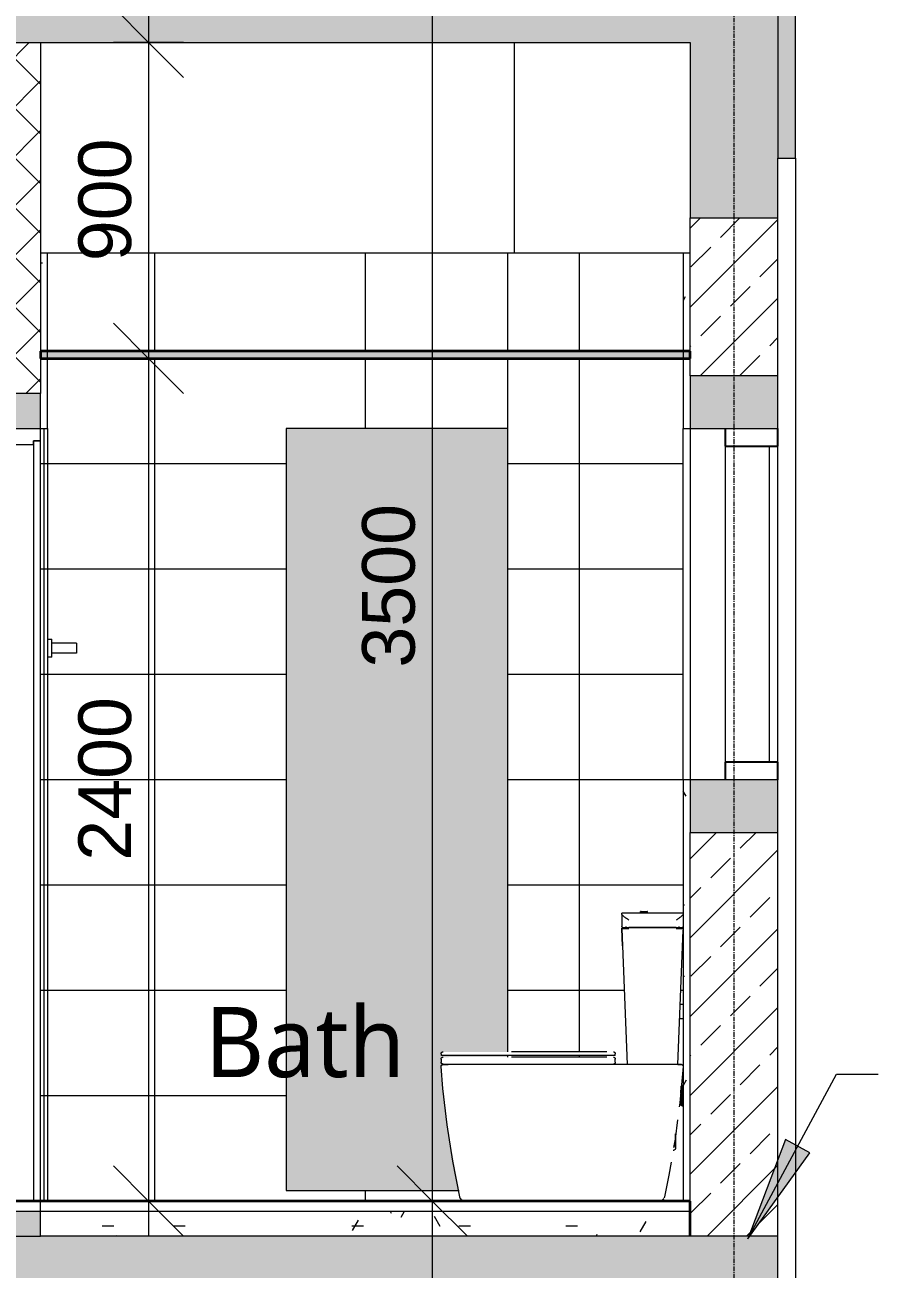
# Model space of a CAD drawing. Header units: millimetres. Extents: x -25665 to 60211, y -6376 to 13478.
# Drawn here: x 36336 to 38765, y 3856 to 7400 of the extents above; entities that cross this region are included whole.
import ezdxf

# ---------------------------------------------------------------- set-up
doc = ezdxf.new("R2010")
doc.units = ezdxf.units.MM
doc.linetypes.add('Grid Line', pattern=[22.225, 12.7, -3.175, 3.175, -3.175])
for name, color, linetype, lineweight in [('A-ANNO-DIMS', 211, 'Continuous', 9), ('A-ANNO-DIMS-100', 211, 'Continuous', 9), ('A-AREA-IDEN', 2, 'Continuous', 9), ('A-CLNG', 13, 'Continuous', 9), ('A-CLNG-PATT', 13, 'Continuous', 35), ('A-DETL-GENF', 92, 'Continuous', 9), ('A-DETL-THIN', 151, 'Continuous', 9), ('A-DOOR', 31, 'Continuous', 9), ('A-FLOR', 192, 'Continuous', 9), ('A-FLOR-MCUT', 51, 'Continuous', 9), ('A-FLOR-PATT', 8, 'Continuous', 35), ('A-GENM', 13, 'Continuous', 9), ('A-GLAZ-CURT', 52, 'Continuous', 9), ('A-GLAZ-CWMG', 51, 'Continuous', 9), ('A-WALL', 113, 'Continuous', 9), ('A-WALL-PATT', 111, 'Continuous', 18), ('G-ANNO-TEXT', 231, 'Continuous', 9), ('P-SANR-FIXT', 6, 'Continuous', 9), ('Q-SPCQ', 91, 'Continuous', 9), ('S-GRID', 1, 'Continuous', 9)]:
    doc.layers.add(name, color=color, linetype=linetype, lineweight=lineweight)
doc.styles.add('Arial_4', font='arial.ttf', dxfattribs={"height": 150})
doc.styles.add('Lucida Sans Unicode', font='l_10646.ttf', dxfattribs={"height": 200})
doc.dimstyles.new('100', dxfattribs={"dimscale": 304.8, "dimtxt": 153.03891, "dimasz": 0.656168, "dimexe": 0.328084, "dimexo": 0.0625, "dimgap": 0.016404, "dimtad": 1, "dimdec": 0, "dimzin": 0, "dimdsep": 46, "dimtxsty": 'Arial_4', "dimblk1": 'OBLIQUE', "dimblk2": 'OBLIQUE', "dimsah": 1, "dimcen": 0.09, "dimdle": 0.328084, "dimazin": 0, "dimtfac": 1, "dimtdec": 4, "dimtix": 1, "dimtmove": 0, "dimatfit": 3, "dimfxl": 0.328084, "dimfxlon": 1, "dimtvp": 1, "dimtolj": 1, "dimtzin": 0, "dimarcsym": 2})
pattern_1 = [(0, (33405.6, 4690), (406.4, 101.6), [33.528, -271.272, 33.528, -271.272, -1625.6]), (0, (33405.6, 4690), (406.4, 101.6), [-609.6, 33.528, -576.072, 33.528, -271.272, -711.2]), (0, (33405.6, 4690), (406.4, 101.6), [-1524, 33.528, -169.672, 33.528, -474.472]), (120, (33558, 4740.8), (-291.1882, 301.1527), [33.528, -271.272, 33.528, -271.272, -1625.6]), (120, (33558, 4740.8), (-291.1882, 301.1527), [-609.6, 33.528, -576.072, 33.528, -271.272, -711.2]), (120, (33558, 4740.8), (-291.1882, 301.1527), [-1524, 33.528, -169.672, 33.528, -474.472]), (240, (33608.8, 4944), (-115.2118, -402.7527), [33.528, -271.272, 33.528, -271.272, -1625.6]), (240, (33608.8, 4944), (-115.2118, -402.7527), [-609.6, 33.528, -576.072, 33.528, -271.272, -711.2]), (240, (33608.8, 4944), (-115.2118, -402.7527), [-1524, 33.528, -169.672, 33.528, -474.472])]

# ---------------------------------------------------------------- blocks, each defined once
blk = doc.blocks.new('Single_Flush_Door_-_Modern_12229 - TD4-882574-Section - B')
at = {"layer": 'A-DOOR', "lineweight": 18}
for p, q in [((1536.1, 6250), (1536.1, 6205)), ((1636.1, 6215), (1636.1, 6250)), ((1536.1, 6205), (1616.1, 6205)), ((1616.1, 6205), (1616.1, 6215)), ((1616.1, 6215), (1636.1, 6215)), ((1636.1, 6215), (1616.1, 6215)), ((1616.1, 6215), (1616.1, 4050)), ((1636.1, 4050), (1636.1, 6215)), ((1616.1, 4050), (1636.1, 4050))]:
    blk.add_line(p, q, dxfattribs=at)
at = {"layer": 'A-DOOR'}
blk.add_line((1536.1, 6205), (1536.1, 4050), dxfattribs=at)
blk = doc.blocks.new('side-projection - side-projection-701340-Section - B')
at = {"layer": 'A-GENM'}
blk.add_line((3786.1, 7020), (3786.1, 450), dxfattribs=at)
blk = doc.blocks.new('HANDSPRAY SHATTAF - Shattaf-831107-Section - B')
at = {"layer": 'P-SANR-FIXT'}
for p, q in [((3466.1, 4610), (3457.9, 4610)), ((3456.4, 4570), (3466.1, 4570)), ((3459.8, 4361), (3459.8, 4339)), ((3466.1, 4379.7), (3462.9, 4378.9)), ((3462.9, 4321.1), (3462.9, 4378.9)), ((3457.1, 4339), (3459.8, 4339)), ((3462.9, 4321.1), (3466.1, 4320.3))]:
    blk.add_line(p, q, dxfattribs=at)
at = {"layer": 'P-SANR-FIXT', "flags": 128}
for points in [[(3459.8, 4357), (3460.7, 4375), (3460.9, 4377.1)], [(3460.9, 4377.1), (3460.9, 4377.1), (3460.9, 4377.2), (3460.9, 4377.3), (3460.9, 4377.4), (3460.9, 4377.5), (3461, 4377.5), (3461, 4377.6), (3461, 4377.7), (3461, 4377.8), (3461.1, 4377.8), (3461.1, 4377.9), (3461.2, 4378), (3461.2, 4378), (3461.3, 4378.1), (3461.3, 4378.2), (3461.4, 4378.2), (3461.4, 4378.3), (3461.5, 4378.3), (3461.5, 4378.4), (3461.6, 4378.5), (3461.6, 4378.5), (3461.7, 4378.6), (3461.8, 4378.6), (3461.8, 4378.6), (3461.9, 4378.7), (3462, 4378.7), (3462.1, 4378.7), (3462.1, 4378.8), (3462.2, 4378.8), (3462.3, 4378.8), (3462.4, 4378.9), (3462.4, 4378.9), (3462.5, 4378.9), (3462.6, 4378.9), (3462.7, 4378.9), (3462.8, 4378.9), (3462.8, 4378.9), (3462.9, 4378.9)], [(3460.9, 4322.9), (3459.9, 4340.9), (3459.8, 4343)], [(3462.9, 4321.1), (3462.8, 4321.1), (3462.7, 4321.1), (3462.6, 4321.1), (3462.5, 4321.1), (3462.5, 4321.1), (3462.4, 4321.1), (3462.3, 4321.2), (3462.2, 4321.2), (3462.2, 4321.2), (3462.1, 4321.2), (3462, 4321.3), (3461.9, 4321.3), (3461.9, 4321.3), (3461.8, 4321.4), (3461.7, 4321.4), (3461.7, 4321.5), (3461.6, 4321.5), (3461.5, 4321.6), (3461.5, 4321.6), (3461.4, 4321.7), (3461.4, 4321.7), (3461.3, 4321.8), (3461.3, 4321.9), (3461.2, 4321.9), (3461.2, 4322), (3461.1, 4322.1), (3461.1, 4322.1), (3461.1, 4322.2), (3461, 4322.3), (3461, 4322.4), (3461, 4322.4), (3460.9, 4322.5), (3460.9, 4322.6), (3460.9, 4322.7), (3460.9, 4322.7), (3460.9, 4322.8), (3460.9, 4322.9), (3460.9, 4322.9)], [(3444.6, 4241.9), (3444.6, 4240.3), (3444.6, 4238.3), (3444.6, 4236.3), (3444.6, 4234.4), (3444.6, 4232.4), (3444.6, 4230.5), (3444.6, 4228.7), (3444.6, 4226.9), (3444.6, 4225.1), (3444.6, 4223.4), (3444.6, 4221.7), (3444.6, 4220.1), (3444.6, 4218.5), (3444.6, 4217), (3444.6, 4215.6), (3444.6, 4214.2), (3444.6, 4212.9), (3444.6, 4211.6), (3444.6, 4210.5), (3444.6, 4209.3), (3444.6, 4208.3), (3444.6, 4207.4), (3444.6, 4206.5), (3444.6, 4205.7), (3444.6, 4204.9), (3444.6, 4204.3), (3444.6, 4203.7), (3444.6, 4203.2), (3444.6, 4202.8), (3444.6, 4202.5), (3444.6, 4202.3), (3444.6, 4202.1), (3444.6, 4202.1), (3444.6, 4202.1)], [(3444.6, 4202.1), (3444.6, 4202.1), (3444.6, 4202.2), (3444.6, 4202.5), (3444.6, 4202.7), (3444.6, 4203.1), (3444.6, 4203.6), (3444.6, 4204.1), (3444.6, 4204.8), (3444.6, 4205.5), (3444.6, 4206.2), (3444.6, 4207.1), (3444.6, 4208), (3444.6, 4209.1), (3444.6, 4210.1), (3444.6, 4211.3), (3444.6, 4212.5), (3444.6, 4213.8), (3444.6, 4215.2), (3444.6, 4216.6), (3444.6, 4218.1), (3444.6, 4219.7), (3444.6, 4221.3), (3444.6, 4222.9), (3444.6, 4224.6), (3444.6, 4226.4), (3444.6, 4228.2), (3444.6, 4230), (3444.6, 4231.9), (3444.6, 4233.8), (3444.6, 4235.8), (3444.6, 4237.8), (3444.6, 4239.8), (3444.6, 4241.8)], [(3444.6, 4202.1), (3444.6, 4201.8), (3444.6, 4201.4), (3444.6, 4201.1), (3444.5, 4200.8), (3444.5, 4200.5), (3444.4, 4200.2), (3444.3, 4199.9), (3444.2, 4199.6), (3444.1, 4199.3), (3444, 4199), (3443.9, 4198.7), (3443.7, 4198.4), (3443.6, 4198.1), (3443.4, 4197.8), (3443.2, 4197.6), (3443.1, 4197.3), (3442.9, 4197), (3442.7, 4196.8), (3442.4, 4196.6), (3442.2, 4196.3), (3442, 4196.1), (3441.7, 4195.9), (3441.5, 4195.7), (3441.2, 4195.5), (3441, 4195.3), (3440.7, 4195.2), (3440.4, 4195), (3440.1, 4194.9), (3439.8, 4194.7), (3439.5, 4194.6), (3439.2, 4194.5), (3438.9, 4194.4), (3438.6, 4194.3), (3438.3, 4194.2), (3438, 4194.2), (3437.7, 4194.1)]]:
    blk.add_lwpolyline(points, dxfattribs=at)
blk = doc.blocks.new('Towel_Bar_5288 - Towel bar-1180236-Section - B')
at = {"layer": 'Q-SPCQ'}
for p, q in [((1656.1, 5650), (1668.8, 5650)), ((1668.8, 5599.2), (1668.8, 5650)), ((1738.7, 5638.9), (1668.8, 5638.9)), ((1738.7, 5638.9), (1738.7, 5610.3)), ((1738.7, 5610.3), (1668.8, 5610.3)), ((1668.8, 5599.2), (1656.1, 5599.2))]:
    blk.add_line(p, q, dxfattribs=at)
blk = doc.blocks.new('System Panel - Glazed-1561415-Section - B')
at = {"layer": 'A-GLAZ-CURT'}
h = blk.add_hatch(color=10, dxfattribs=at)
h.paths.add_polyline_path([(2782.9, 4459), (2783.8, 4460), (2784, 4459.2)])
h.paths.add_polyline_path([(2782.9, 4474), (2783.8, 4475), (2785.4, 4474.4)])
h.paths.add_polyline_path([(2336.1, 4080), (2828.2, 4080), (2796.3, 4251.4), (2782.8, 4370.5), (2778.5, 4433.4), (2783.3, 4436.9), (2787.4, 4437), (2787.6, 4438.2), (2885.2, 4438.8), (2966.1, 4439.1), (2966.1, 4440), (2780.1, 4441), (2778.5, 4444), (2778.2, 4445.7), (2778.7, 4457.4), (2780.5, 4459.4), (2786.5, 4459.4), (2802.9, 4460), (2966.1, 4460), (2966.1, 4464.3), (2778.2, 4464.3), (2778.7, 4472.4), (2780.5, 4474.4), (2786.5, 4474.4), (2801.2, 4475), (2966.1, 4475), (2966.1, 6250), (2336.1, 6250), (2336.1, 4463)])
for p, q in [((2966.1, 6250), (2336.1, 6250)), ((2336.1, 6250), (2336.1, 4080)), ((2336.1, 4080), (2828.2, 4080))]:
    blk.add_line(p, q, dxfattribs=at)
blk = doc.blocks.new('Top-hung - Glazed Panel-739642-Section - B')
at = {"layer": 'A-GLAZ-CURT', "lineweight": 18}
for p, q in [((3736.1, 6200), (3711.1, 6200)), ((3711.1, 6200), (3711.1, 5300)), ((3736.1, 5300), (3736.1, 6200)), ((3711.1, 5300), (3736.1, 5300))]:
    blk.add_line(p, q, dxfattribs=at)
blk = doc.blocks.new('Rectangular Mullion - 50 x 150mm-736499-Section - B')
at = {"layer": 'A-GLAZ-CWMG'}
blk.add_line((3586.1, 6200), (3586.1, 5300), dxfattribs=at)
blk = doc.blocks.new('Rectangular Mullion - 50 x 150mm-736534-Section - B')
at = {"layer": 'A-GLAZ-CWMG', "lineweight": 25}
for p, q in [((3586.1, 6250), (3586.1, 6200)), ((3736.1, 6200), (3736.1, 6250)), ((3586.1, 6200), (3736.1, 6200))]:
    blk.add_line(p, q, dxfattribs=at)
blk = doc.blocks.new('Rectangular Mullion - 50 x 150mm-736535-Section - B')
at = {"layer": 'A-GLAZ-CWMG', "lineweight": 25}
for p, q in [((3736.1, 5300), (3586.1, 5300)), ((3586.1, 5300), (3586.1, 5250)), ((3736.1, 5250), (3736.1, 5300))]:
    blk.add_line(p, q, dxfattribs=at)
blk = doc.blocks.new('Water_Closet_Toilet_19179 - 540 x 360mm-602186-Section - B')
at = {"layer": 'P-SANR-FIXT'}
for p, q in [((3466.1, 4870), (3291.5, 4870)), ((3291.5, 4867.3), (3291.5, 4832.2)), ((3345, 4875), (3365, 4875)), ((3346.4, 4875), (3345, 4875)), ((3345, 4875), (3345, 4870)), ((3345, 4870), (3345, 4875)), ((3345, 4875), (3346.4, 4875)), ((3345, 4870), (3345, 4875)), ((3365, 4875), (3363.5, 4875)), ((3363.5, 4875), (3365, 4875)), ((3365, 4870), (3365, 4875)), ((3365, 4870), (3365, 4875)), ((3365, 4870), (3365, 4875)), ((3291.4, 4825.7), (3291.5, 4824.9)), ((3293.3, 4776.9), (3291.5, 4824.9)), ((3291.5, 4824.9), (3306.5, 4438.8)), ((3291.5, 4824.9), (3291.6, 4824.9)), ((3297.3, 4824.9), (3291.5, 4824.9)), ((3311.5, 4824.9), (3297.3, 4824.9)), ((3302.6, 4832.2), (3302.6, 4828.1)), ((3311.5, 4828.1), (3302.6, 4828.1)), ((3311.5, 4830), (3446.3, 4830)), ((3446.3, 4828.1), (3311.5, 4828.1)), ((3455.1, 4828.1), (3446.3, 4828.1)), ((3460.4, 4824.9), (3446.3, 4824.9)), ((3451.3, 4438.8), (3466.1, 4821.9)), ((3455.1, 4828.1), (3455.1, 4832.2)), ((3466.2, 4824.9), (3460.4, 4824.9)), ((3466.1, 4821.9), (3464.4, 4776.9)), ((2776.7, 4469.3), (2776.7, 4464.3)), ((3249, 4475), (2977.1, 4475)), ((3272.9, 4464.3), (3272.9, 4469.3)), ((2776.7, 4454.3), (2776.7, 4445.7)), ((2977.5, 4464.3), (2778.2, 4464.3)), ((2805.1, 4438.8), (2805.1, 4438.8)), ((3249, 4460), (2977.1, 4460)), ((2977.1, 4440), (3249, 4440)), ((3390.5, 4438.8), (2977.2, 4438.8)), ((3249.4, 4464.3), (2977.5, 4464.3)), ((3272.9, 4464.3), (3249.4, 4464.3)), ((3272.1, 4464.3), (3272.9, 4464.3)), ((3272.9, 4445.7), (3272.9, 4454.3)), ((3321.5, 4438.8), (3310.9, 4438.8)), ((3436.3, 4438.8), (3321.5, 4438.8)), ((3451.3, 4438.8), (3436.3, 4438.8)), ((2845.1, 4050), (2844.8, 4050)), ((2844.9, 4050), (2845.2, 4050))]:
    blk.add_line(p, q, dxfattribs=at)
at = {"layer": 'P-SANR-FIXT', "flags": 128}
for points in [[(3291.5, 4867.3), (3291.5, 4868.8), (3291.5, 4869.7), (3291.5, 4870)], [(3291.4, 4825.7), (3291.4, 4825.8), (3291.4, 4825.9), (3291.5, 4826), (3291.5, 4826.1), (3291.5, 4826.2), (3291.5, 4826.3), (3291.5, 4826.4), (3291.5, 4826.5), (3291.6, 4826.6), (3291.6, 4826.6), (3291.6, 4826.7), (3291.7, 4826.8), (3291.7, 4826.9), (3291.7, 4827), (3291.8, 4827), (3291.8, 4827.1), (3291.9, 4827.2), (3291.9, 4827.3), (3292, 4827.3), (3292.1, 4827.4), (3292.1, 4827.5), (3292.2, 4827.5), (3292.3, 4827.6), (3292.3, 4827.6), (3292.4, 4827.7), (3292.5, 4827.7), (3292.6, 4827.8), (3292.6, 4827.8), (3292.7, 4827.9), (3292.8, 4827.9), (3292.9, 4827.9), (3293, 4828), (3293.1, 4828), (3293.1, 4828), (3293.2, 4828.1), (3293.3, 4828.1), (3293.4, 4828.1), (3293.5, 4828.1), (3293.6, 4828.1), (3293.7, 4828.1), (3293.7, 4828.1)], [(3293.7, 4830), (3293.6, 4830), (3293.5, 4830), (3293.4, 4830), (3293.3, 4830), (3293.2, 4830), (3293.1, 4830.1), (3293.1, 4830.1), (3293, 4830.1), (3292.9, 4830.1), (3292.8, 4830.2), (3292.7, 4830.2), (3292.6, 4830.2), (3292.6, 4830.3), (3292.5, 4830.3), (3292.4, 4830.4), (3292.4, 4830.4), (3292.3, 4830.5), (3292.2, 4830.5), (3292.2, 4830.6), (3292.1, 4830.7), (3292, 4830.7), (3292, 4830.8), (3291.9, 4830.9), (3291.9, 4830.9), (3291.8, 4831), (3291.8, 4831.1), (3291.7, 4831.1), (3291.7, 4831.2), (3291.7, 4831.3), (3291.6, 4831.4), (3291.6, 4831.5), (3291.6, 4831.6), (3291.5, 4831.6), (3291.5, 4831.7), (3291.5, 4831.8), (3291.5, 4831.9), (3291.5, 4832), (3291.5, 4832.1), (3291.5, 4832.1)], [(3293.7, 4828.1), (3293.7, 4828.1), (3293.8, 4828.1), (3293.8, 4828.1), (3293.9, 4828.1), (3294.1, 4828.1), (3294.2, 4828.1), (3294.4, 4828.1), (3294.6, 4828.1), (3294.8, 4828.1), (3295.1, 4828.1), (3295.4, 4828.1), (3295.7, 4828.1), (3296.1, 4828.1), (3296.4, 4828.1), (3296.8, 4828.1), (3297.2, 4828.1), (3297.7, 4828.1), (3298.1, 4828.1), (3298.6, 4828.1), (3299.1, 4828.1), (3299.6, 4828.1), (3300.2, 4828.1), (3300.7, 4828.1), (3301.3, 4828.1), (3301.9, 4828.1), (3302.5, 4828.1)], [(3311.5, 4828.1), (3310.8, 4828.1), (3310.1, 4828.1), (3309.4, 4828.1), (3308.6, 4828.1), (3307.9, 4828.1), (3307.3, 4828.1), (3306.6, 4828.1), (3305.9, 4828.1), (3305.2, 4828.1), (3304.6, 4828.1), (3303.9, 4828.1), (3303.3, 4828.1), (3302.6, 4828.1), (3302, 4828.1), (3301.4, 4828.1), (3300.9, 4828.1), (3300.3, 4828.1), (3299.8, 4828.1), (3299.2, 4828.1), (3298.7, 4828.1), (3298.2, 4828.1), (3297.8, 4828.1), (3297.3, 4828.1), (3296.9, 4828.1), (3296.5, 4828.1), (3296.2, 4828.1), (3295.8, 4828.1), (3295.5, 4828.1), (3295.2, 4828.1), (3294.9, 4828.1), (3294.7, 4828.1), (3294.5, 4828.1), (3294.3, 4828.1), (3294.1, 4828.1), (3294, 4828.1), (3293.9, 4828.1), (3293.8, 4828.1), (3293.7, 4828.1), (3293.7, 4828.1)], [(3464, 4828.1), (3464, 4828.1), (3464, 4828.1), (3463.9, 4828.1), (3463.8, 4828.1), (3463.7, 4828.1), (3463.5, 4828.1), (3463.3, 4828.1), (3463.1, 4828.1), (3462.9, 4828.1), (3462.6, 4828.1), (3462.3, 4828.1), (3462, 4828.1), (3461.7, 4828.1), (3461.3, 4828.1), (3460.9, 4828.1), (3460.5, 4828.1), (3460.1, 4828.1), (3459.6, 4828.1), (3459.1, 4828.1), (3458.6, 4828.1), (3458.1, 4828.1), (3457.6, 4828.1), (3457, 4828.1), (3456.5, 4828.1), (3455.9, 4828.1), (3455.3, 4828.1), (3454.6, 4828.1), (3454, 4828.1), (3453.4, 4828.1), (3452.7, 4828.1), (3452, 4828.1), (3451.4, 4828.1), (3450.7, 4828.1), (3450, 4828.1), (3449.3, 4828.1), (3448.6, 4828.1), (3447.9, 4828.1), (3447.2, 4828.1), (3446.5, 4828.1), (3446.3, 4828.1)], [(3455.1, 4828.1), (3455.7, 4828.1), (3456.3, 4828.1), (3456.9, 4828.1), (3457.4, 4828.1), (3458, 4828.1), (3458.5, 4828.1), (3459, 4828.1), (3459.5, 4828.1), (3460, 4828.1), (3460.4, 4828.1), (3460.8, 4828.1), (3461.2, 4828.1), (3461.6, 4828.1), (3461.9, 4828.1), (3462.3, 4828.1), (3462.6, 4828.1), (3462.8, 4828.1), (3463.1, 4828.1), (3463.3, 4828.1), (3463.5, 4828.1), (3463.6, 4828.1), (3463.8, 4828.1), (3463.9, 4828.1), (3464, 4828.1), (3464, 4828.1), (3464, 4828.1)], [(3464, 4828.1), (3464.1, 4828.1), (3464.2, 4828.1), (3464.3, 4828.1), (3464.4, 4828.1), (3464.5, 4828.1), (3464.6, 4828), (3464.7, 4828), (3464.7, 4828), (3464.8, 4828), (3464.9, 4827.9), (3465, 4827.9), (3465.1, 4827.8), (3465.2, 4827.8), (3465.2, 4827.8), (3465.3, 4827.7), (3465.4, 4827.7), (3465.5, 4827.6), (3465.5, 4827.5), (3465.6, 4827.5), (3465.7, 4827.4), (3465.7, 4827.3), (3465.8, 4827.3), (3465.8, 4827.2), (3465.9, 4827.1), (3465.9, 4827.1), (3466, 4827), (3466, 4826.9), (3466.1, 4826.8), (3466.1, 4826.7), (3466.1, 4826.7)], [(3466.2, 4831.5), (3466.1, 4831.4), (3466.1, 4831.3), (3466.1, 4831.2), (3466, 4831.2), (3466, 4831.1), (3465.9, 4831), (3465.9, 4830.9), (3465.8, 4830.9), (3465.8, 4830.8), (3465.7, 4830.7), (3465.7, 4830.7), (3465.6, 4830.6), (3465.5, 4830.6), (3465.5, 4830.5), (3465.4, 4830.4), (3465.3, 4830.4), (3465.3, 4830.3), (3465.2, 4830.3), (3465.1, 4830.3), (3465, 4830.2), (3465, 4830.2), (3464.9, 4830.1), (3464.8, 4830.1), (3464.7, 4830.1), (3464.6, 4830.1), (3464.5, 4830), (3464.5, 4830), (3464.4, 4830), (3464.3, 4830), (3464.2, 4830), (3464.1, 4830), (3464.1, 4830)], [(2776.7, 4469.3), (2776.7, 4469.6), (2776.7, 4469.8), (2776.7, 4470), (2776.8, 4470.2), (2776.8, 4470.5), (2776.9, 4470.7), (2776.9, 4470.9), (2777, 4471.1), (2777.1, 4471.3), (2777.1, 4471.5), (2777.2, 4471.7), (2777.3, 4471.9), (2777.4, 4472.1), (2777.6, 4472.3), (2777.7, 4472.5), (2777.8, 4472.7), (2778, 4472.9), (2778.1, 4473.1), (2778.3, 4473.2), (2778.4, 4473.4), (2778.6, 4473.6), (2778.8, 4473.7), (2778.9, 4473.8), (2779.1, 4474), (2779.3, 4474.1), (2779.5, 4474.2), (2779.7, 4474.3), (2779.9, 4474.4), (2780.1, 4474.5), (2780.3, 4474.6), (2780.5, 4474.7), (2780.7, 4474.8), (2781, 4474.8), (2781.2, 4474.9), (2781.4, 4474.9), (2781.6, 4475), (2781.8, 4475), (2782.1, 4475), (2782.3, 4475), (2782.4, 4475)], [(3267.3, 4475), (3267.5, 4475), (3267.7, 4475), (3267.9, 4475), (3268.2, 4474.9), (3268.4, 4474.9), (3268.6, 4474.8), (3268.8, 4474.8), (3269.1, 4474.7), (3269.3, 4474.6), (3269.5, 4474.6), (3269.7, 4474.5), (3269.9, 4474.4), (3270.1, 4474.3), (3270.3, 4474.1), (3270.5, 4474), (3270.7, 4473.9), (3270.8, 4473.7), (3271, 4473.6), (3271.2, 4473.4), (3271.3, 4473.3), (3271.5, 4473.1), (3271.6, 4472.9), (3271.8, 4472.8), (3271.9, 4472.6), (3272, 4472.4), (3272.2, 4472.2), (3272.3, 4472), (3272.4, 4471.8), (3272.5, 4471.6), (3272.6, 4471.4), (3272.6, 4471.2), (3272.7, 4471), (3272.8, 4470.7), (3272.8, 4470.5), (3272.9, 4470.3), (3272.9, 4470.1), (3272.9, 4469.8), (3272.9, 4469.6), (3272.9, 4469.4), (3272.9, 4469.3)], [(2776.7, 4454.3), (2776.7, 4454.6), (2776.7, 4454.8), (2776.7, 4455), (2776.8, 4455.2), (2776.8, 4455.5), (2776.9, 4455.7), (2776.9, 4455.9), (2777, 4456.1), (2777.1, 4456.3), (2777.1, 4456.5), (2777.2, 4456.7), (2777.3, 4456.9), (2777.4, 4457.1), (2777.6, 4457.3), (2777.7, 4457.5), (2777.8, 4457.7), (2778, 4457.9), (2778.1, 4458.1), (2778.3, 4458.2), (2778.4, 4458.4), (2778.6, 4458.6), (2778.8, 4458.7), (2778.9, 4458.8), (2779.1, 4459), (2779.3, 4459.1), (2779.5, 4459.2), (2779.7, 4459.3), (2779.9, 4459.4), (2780.1, 4459.5), (2780.3, 4459.6), (2780.5, 4459.7), (2780.7, 4459.8), (2781, 4459.8), (2781.2, 4459.9), (2781.4, 4459.9), (2781.6, 4460), (2781.8, 4460), (2782.1, 4460), (2782.3, 4460), (2782.4, 4460)], [(2782.4, 4440), (2782.1, 4440), (2781.9, 4440), (2781.7, 4440), (2781.5, 4440.1), (2781.2, 4440.1), (2781, 4440.2), (2780.8, 4440.2), (2780.6, 4440.3), (2780.4, 4440.4), (2780.2, 4440.4), (2779.9, 4440.5), (2779.7, 4440.6), (2779.5, 4440.7), (2779.4, 4440.9), (2779.2, 4441), (2779, 4441.1), (2778.8, 4441.3), (2778.6, 4441.4), (2778.5, 4441.6), (2778.3, 4441.7), (2778.1, 4441.9), (2778, 4442.1), (2777.9, 4442.2), (2777.7, 4442.4), (2777.6, 4442.6), (2777.5, 4442.8), (2777.4, 4443), (2777.3, 4443.2), (2777.2, 4443.4), (2777.1, 4443.6), (2777, 4443.8), (2776.9, 4444), (2776.9, 4444.3), (2776.8, 4444.5), (2776.8, 4444.7), (2776.7, 4444.9), (2776.7, 4445.2), (2776.7, 4445.4), (2776.7, 4445.6), (2776.7, 4445.7)], [(2777, 4433.4), (2777, 4433.6), (2777, 4433.8), (2777, 4434), (2777, 4434.2), (2777, 4434.4), (2777.1, 4434.6), (2777.1, 4434.8), (2777.2, 4435), (2777.2, 4435.2), (2777.3, 4435.4), (2777.3, 4435.6), (2777.4, 4435.8), (2777.5, 4436), (2777.6, 4436.1), (2777.7, 4436.3), (2777.8, 4436.5), (2777.9, 4436.7), (2778, 4436.8), (2778.1, 4437), (2778.3, 4437.1), (2778.4, 4437.3), (2778.6, 4437.4), (2778.7, 4437.5), (2778.9, 4437.7), (2779, 4437.8), (2779.2, 4437.9), (2779.3, 4438), (2779.5, 4438.1), (2779.7, 4438.2), (2779.9, 4438.3), (2780, 4438.4), (2780.2, 4438.5), (2780.4, 4438.5), (2780.6, 4438.6), (2780.8, 4438.6), (2781, 4438.7), (2781.2, 4438.7), (2781.4, 4438.8), (2781.6, 4438.8), (2781.8, 4438.8), (2782, 4438.8), (2782, 4438.8)], [(2830.1, 4061.8), (2810.1, 4164), (2794.1, 4266.8), (2782.2, 4370.2), (2777, 4433.4)], [(2977.2, 4438.8), (2969.8, 4438.8), (2962.4, 4438.8), (2955, 4438.8), (2947.7, 4438.8), (2940.3, 4438.8), (2933, 4438.8), (2925.8, 4438.8), (2918.6, 4438.8), (2911.5, 4438.8), (2904.5, 4438.8), (2897.6, 4438.8), (2890.8, 4438.8), (2884.2, 4438.8), (2877.6, 4438.8), (2871.2, 4438.8), (2865, 4438.8), (2858.9, 4438.8), (2853, 4438.8), (2847.2, 4438.8), (2841.7, 4438.8), (2836.4, 4438.8), (2831.2, 4438.8), (2826.3, 4438.8), (2821.6, 4438.8), (2817.2, 4438.8), (2813, 4438.8), (2809, 4438.8), (2805.3, 4438.8), (2801.8, 4438.8), (2798.6, 4438.8), (2795.7, 4438.8), (2793, 4438.8), (2790.7, 4438.8), (2788.6, 4438.8), (2786.8, 4438.8), (2785.2, 4438.8), (2784, 4438.8), (2783.1, 4438.8), (2782.4, 4438.8), (2782.1, 4438.8), (2782, 4438.8)], [(2782, 4438.8), (2782.1, 4438.8), (2782.6, 4438.8), (2783.3, 4438.8), (2784.4, 4438.8), (2785.7, 4438.8), (2787.3, 4438.8), (2789.2, 4438.8), (2791.4, 4438.8), (2793.8, 4438.8), (2796.6, 4438.8)], [(3267.3, 4460), (3267.5, 4460), (3267.7, 4460), (3267.9, 4460), (3268.2, 4459.9), (3268.4, 4459.9), (3268.6, 4459.8), (3268.8, 4459.8), (3269.1, 4459.7), (3269.3, 4459.6), (3269.5, 4459.6), (3269.7, 4459.5), (3269.9, 4459.4), (3270.1, 4459.3), (3270.3, 4459.1), (3270.5, 4459), (3270.7, 4458.9), (3270.8, 4458.7), (3271, 4458.6), (3271.2, 4458.4), (3271.3, 4458.3), (3271.5, 4458.1), (3271.6, 4457.9), (3271.8, 4457.8), (3271.9, 4457.6), (3272, 4457.4), (3272.2, 4457.2), (3272.3, 4457), (3272.4, 4456.8), (3272.5, 4456.6), (3272.6, 4456.4), (3272.6, 4456.2), (3272.7, 4456), (3272.8, 4455.7), (3272.8, 4455.5), (3272.9, 4455.3), (3272.9, 4455.1), (3272.9, 4454.8), (3272.9, 4454.6), (3272.9, 4454.4)], [(3272.9, 4445.7), (3272.9, 4445.4), (3272.9, 4445.2), (3272.9, 4445), (3272.9, 4444.8), (3272.8, 4444.5), (3272.8, 4444.3), (3272.7, 4444.1), (3272.7, 4443.9), (3272.6, 4443.7), (3272.5, 4443.5), (3272.4, 4443.3), (3272.3, 4443.1), (3272.2, 4442.9), (3272.1, 4442.7), (3271.9, 4442.5), (3271.8, 4442.3), (3271.7, 4442.1), (3271.5, 4441.9), (3271.4, 4441.8), (3271.2, 4441.6), (3271.1, 4441.4), (3270.9, 4441.3), (3270.7, 4441.2), (3270.5, 4441), (3270.3, 4440.9), (3270.1, 4440.8), (3269.9, 4440.7), (3269.7, 4440.6), (3269.5, 4440.5), (3269.3, 4440.4), (3269.1, 4440.3), (3268.9, 4440.2), (3268.7, 4440.2), (3268.5, 4440.1), (3268.2, 4440.1), (3268, 4440), (3267.8, 4440), (3267.6, 4440), (3267.3, 4440), (3267.3, 4440)], [(3406.3, 4438.8), (3404.8, 4438.8), (3401.9, 4438.8), (3399, 4438.8), (3396, 4438.8), (3393, 4438.8), (3390.5, 4438.8)], [(3461, 4438.8), (3460.9, 4438.8), (3460.7, 4438.8), (3460.4, 4438.8), (3460, 4438.8), (3459.5, 4438.8), (3458.8, 4438.8), (3458, 4438.8), (3457.2, 4438.8), (3456.2, 4438.8), (3455.1, 4438.8), (3453.8, 4438.8), (3452.5, 4438.8), (3451.3, 4438.8)], [(3451.3, 4438.8), (3452.7, 4438.8), (3454, 4438.8), (3455.2, 4438.8), (3456.3, 4438.8), (3457.3, 4438.8), (3458.2, 4438.8), (3458.9, 4438.8), (3459.6, 4438.8), (3460.1, 4438.8), (3460.5, 4438.8), (3460.8, 4438.8), (3460.9, 4438.8), (3461, 4438.8)], [(3465.9, 4433.4), (3456.6, 4329.8), (3455.1, 4318.1)], [(3461, 4438.8), (3461.2, 4438.8), (3461.4, 4438.8), (3461.6, 4438.8), (3461.8, 4438.7), (3462, 4438.7), (3462.1, 4438.6), (3462.3, 4438.6), (3462.5, 4438.5), (3462.7, 4438.5), (3462.9, 4438.4), (3463.1, 4438.3), (3463.3, 4438.2), (3463.4, 4438.1), (3463.6, 4438), (3463.8, 4437.9), (3463.9, 4437.8), (3464.1, 4437.7), (3464.3, 4437.5), (3464.4, 4437.4), (3464.5, 4437.3), (3464.7, 4437.1), (3464.8, 4437), (3464.9, 4436.8), (3465.1, 4436.7), (3465.2, 4436.5), (3465.3, 4436.3), (3465.4, 4436.1), (3465.5, 4436)], [(3465.6, 4435.6), (3465.7, 4435.4), (3465.7, 4435.2), (3465.8, 4435), (3465.8, 4434.8), (3465.9, 4434.6), (3465.9, 4434.4), (3465.9, 4434.2), (3466, 4434), (3466, 4433.8), (3466, 4433.6), (3465.9, 4433.4)], [(3450.3, 4281.4), (3443.1, 4226.5), (3439, 4202.7)], [(3431.8, 4160.5), (3425.5, 4123.9), (3412.8, 4061.8)], [(2844.8, 4050), (2844.2, 4050), (2843.6, 4050), (2843, 4050.1), (2842.4, 4050.2), (2841.8, 4050.3), (2841.2, 4050.4), (2840.7, 4050.6), (2840.1, 4050.8), (2839.5, 4051), (2839, 4051.2), (2838.4, 4051.4), (2837.9, 4051.7), (2837.3, 4052), (2836.8, 4052.3), (2836.3, 4052.6), (2835.8, 4053), (2835.4, 4053.3), (2834.9, 4053.7), (2834.5, 4054.1), (2834, 4054.5), (2833.6, 4055), (2833.2, 4055.4), (2832.9, 4055.9), (2832.5, 4056.4), (2832.2, 4056.9), (2831.9, 4057.4), (2831.6, 4057.9), (2831.3, 4058.5), (2831, 4059), (2830.8, 4059.6), (2830.6, 4060.1), (2830.4, 4060.7), (2830.3, 4061.3), (2830.1, 4061.8)], [(3411.1, 4057.4), (3410.8, 4056.9), (3410.4, 4056.4), (3410.1, 4055.9), (3409.7, 4055.4), (3409.3, 4055), (3408.9, 4054.5), (3408.5, 4054.1), (3408, 4053.7), (3407.6, 4053.3), (3407.1, 4052.9), (3406.6, 4052.6), (3406.1, 4052.3), (3405.6, 4052), (3405, 4051.7), (3404.5, 4051.4), (3404, 4051.2), (3403.4, 4050.9), (3402.8, 4050.7), (3402.3, 4050.6), (3401.7, 4050.4), (3401.1, 4050.3), (3400.5, 4050.2), (3399.9, 4050.1), (3399.3, 4050), (3398.7, 4050), (3398.2, 4050)], [(3412.8, 4061.8), (3412.7, 4061.2), (3412.5, 4060.7), (3412.3, 4060.1), (3412.1, 4059.5), (3411.9, 4059)]]:
    blk.add_lwpolyline(points, dxfattribs=at)
at = {"layer": 'P-SANR-FIXT'}
blk.add_open_spline([(3311.5, 4850), (3310.1, 4851), (3307.3, 4853), (3303.2, 4855.9), (3299.5, 4858.7), (3296.2, 4861.3), (3293.6, 4863.7), (3291.9, 4865.7), (3291.5, 4866.8), (3291.5, 4867.3)], degree=3, dxfattribs=at)
blk.add_open_spline([(3465.8, 4865.9), (3465.5, 4865.4), (3464.6, 4864.2), (3462.6, 4862.2), (3460, 4860), (3456.9, 4857.6), (3452.4, 4854.3), (3448.7, 4851.7), (3446.3, 4850)], degree=3, knots=[0.125, 0.125, 0.125, 0.125, 0.25, 0.375, 0.5, 0.625, 0.75, 1, 1, 1, 1], dxfattribs=at)
blk = doc.blocks.new('DIMBLOCK52-Section - B')
at = {"layer": 'A-ANNO-DIMS-100', "transparency": 16777216}
for p, q in [((36687.9, 7350), (36587.9, 7450)), ((36687.9, 7450), (36687.9, 6450)), ((36787.9, 7350), (36587.9, 7350)), ((36687.9, 7350), (36787.9, 7250)), ((36687.9, 7350), (36787.9, 7350)), ((36687.9, 6450), (36587.9, 6550)), ((36787.9, 6450), (36587.9, 6450)), ((36687.9, 6450), (36787.9, 6350)), ((36687.9, 6450), (36787.9, 6450))]:
    blk.add_line(p, q, dxfattribs=at)
at = {"layer": 'A-ANNO-DIMS-100', "color": 0, "transparency": 16777216, "insert": (36488.2, 6726.9), "char_height": 150, "width": 415.324, "attachment_point": 1, "rotation": 90, "line_spacing_factor": 0.941778, "style": 'Arial_4'}
blk.add_mtext('900', dxfattribs=at)
blk = doc.blocks.new('_Oblique')
at = {"color": 0, "linetype": 'ByBlock', "lineweight": -2}
blk.add_line((-0.5, -0.5), (0.5, 0.5), dxfattribs=at)
blk = doc.blocks.new('DIMBLOCK53-Section - B')
at = {"layer": 'A-ANNO-DIMS-100', "transparency": 16777216}
for p, q in [((36687.9, 6450), (36587.9, 6550)), ((36787.9, 6450), (36587.9, 6450)), ((36687.9, 6450), (36687.9, 3950)), ((36687.9, 6450), (36787.9, 6350)), ((36687.9, 6450), (36787.9, 6450)), ((36687.9, 4050), (36587.9, 4150)), ((36787.9, 4050), (36587.9, 4050)), ((36687.9, 4050), (36787.9, 3950)), ((36687.9, 4050), (36787.9, 4050))]:
    blk.add_line(p, q, dxfattribs=at)
at = {"layer": 'A-ANNO-DIMS-100', "color": 0, "transparency": 16777216, "insert": (36488.2, 5019.3), "char_height": 150, "width": 553.765, "attachment_point": 1, "rotation": 90, "line_spacing_factor": 0.941778, "style": 'Arial_4'}
blk.add_mtext('2400', dxfattribs=at)
blk = doc.blocks.new('DIMBLOCK60-Section - B')
at = {"layer": 'A-ANNO-DIMS-100', "transparency": 16777216}
for p, q in [((37495.9, 7550), (37395.9, 7650)), ((37395.9, 7550), (37595.9, 7550)), ((37495.9, 7550), (37395.9, 7550)), ((37495.9, 7550), (37495.9, 4050)), ((37495.9, 7550), (37595.9, 7450)), ((37495.9, 4050), (37395.9, 4150)), ((37595.9, 4050), (37395.9, 4050)), ((37495.9, 4050), (37595.9, 3950)), ((37495.9, 4050), (37595.9, 4050))]:
    blk.add_line(p, q, dxfattribs=at)
at = {"layer": 'A-ANNO-DIMS-100', "color": 0, "transparency": 16777216, "insert": (37296.1, 5569.3), "char_height": 150, "width": 553.765, "attachment_point": 1, "rotation": 90, "line_spacing_factor": 0.941778, "style": 'Arial_4'}
blk.add_mtext('3500', dxfattribs=at)
blk = doc.blocks.new('DIMBLOCK61-Section - B')
at = {"layer": 'A-ANNO-DIMS-100', "transparency": 16777216}
for p, q in [((37495.9, 4050), (37395.9, 4150)), ((37595.9, 4050), (37395.9, 4050)), ((37495.9, 4050), (37495.9, 350)), ((37495.9, 4050), (37595.9, 3950)), ((37495.9, 4050), (37595.9, 4050)), ((37495.9, 450), (37395.9, 550)), ((37595.9, 450), (37395.9, 450)), ((37495.9, 450), (37595.9, 350)), ((37495.9, 450), (37595.9, 450))]:
    blk.add_line(p, q, dxfattribs=at)
at = {"layer": 'A-ANNO-DIMS-100', "color": 0, "transparency": 16777216, "insert": (37296.1, 2019.3), "char_height": 150, "width": 553.765, "attachment_point": 1, "rotation": 90, "line_spacing_factor": 0.941778, "style": 'Arial_4'}
blk.add_mtext('3600', dxfattribs=at)

msp = doc.modelspace()

# ---------------------------------------------------------------- hatches: boundary and pattern name
at = {"layer": 'A-CLNG-PATT', "lineweight": 9}
msp.add_hatch(color=256, dxfattribs=at).paths.add_polyline_path([(37080.3, 6450), (38230.3, 6450), (38230.3, 6470), (36380.3, 6470), (36380.3, 6450), (37049.3, 6450)])
at = {"layer": 'A-DETL-GENF'}
for color, points in [(253, [(38402.3, 6850), (38480.3, 6850), (38480.3, 8750), (38280.3, 8750), (38280.3, 7550), (30967.8, 7550), (30967.8, 8150), (30667.8, 8150), (30667.8, 7550), (29967.8, 7550), (29967.8, 8150), (29667.8, 8150), (29667.8, 7550), (27705.3, 7550), (27705.3, 9350), (27505.3, 9350), (27505.3, 6850), (27705.3, 6850), (27705.3, 7350), (38230.3, 7350), (38230.3, 6850), (38280.3, 6850)]), (9, [(38530.3, 7020), (38530.3, 7850), (38480.3, 7850), (38480.3, 7020)]), (253, [(27636.2, 1780), (27705.3, 1780), (27705.3, 2320), (29041.6, 2320), (31901.6, 3750), (38230.3, 3750), (38230.3, 3250), (38480.3, 3250), (38480.3, 3950), (31670.3, 3950), (31670.3, 3830), (31370.3, 3830), (31370.3, 3680), (31070.3, 3680), (31070.3, 3530), (30770.3, 3530), (30770.3, 3380), (30470.3, 3380), (30470.3, 3230), (30170.3, 3230), (30170.3, 3080), (29870.3, 3080), (29870.3, 2930), (29570.3, 2930), (29570.3, 2780), (29270.3, 2780), (29270.3, 2630), (28970.3, 2630), (28970.3, 2480), (27505.3, 2480), (27505.3, 1780)])]:
    msp.add_hatch(color=color, dxfattribs=at).paths.add_polyline_path(points)
h = msp.add_hatch(color=9, dxfattribs=at)
h.paths.add_polyline_path([(38478.6, 5100), (38480.3, 5100), (38480.3, 5250), (38230.3, 5250), (38230.3, 5100), (38460.3, 5100)])
h.paths.add_polyline_path([(38480.3, 6250), (38480.3, 6400), (38230.3, 6400), (38230.3, 6250), (38467.4, 6250)])
h = msp.add_hatch(color=9, dxfattribs=at)
h.paths.add_polyline_path([(36380.3, 3950), (36380.3, 4020), (36280.3, 4020), (36280.3, 3950)])
h.paths.add_polyline_path([(36313, 6250), (36380.3, 6250), (36380.3, 6350), (36280.3, 6350), (36280.8, 6250)])
at = {"layer": 'A-FLOR-PATT', "lineweight": 9}
h = msp.add_hatch(dxfattribs=at)
h.set_pattern_fill('FP_23', color=256, style=0, pattern_type=2)
h.set_pattern_definition(pattern_1)
h.paths.add_polyline_path([(31905.3, 3950), (34180.3, 3950), (34180.3, 4020), (31905.3, 4020), (31905.3, 3970.3)])
h.paths.add_polyline_path([(37353, 3950), (38230.3, 3950), (38230.3, 4020), (36380.3, 4020), (36380.3, 3950), (37049.3, 3950)])
h.paths.add_polyline_path([(34380.3, 3950), (36280.3, 3950), (36280.3, 4020), (34380.3, 4020)])
at = {"layer": 'A-WALL-PATT', "lineweight": 9}
h = msp.add_hatch(dxfattribs=at)
h.set_pattern_fill('FP_24', color=256, style=0, pattern_type=2)
h.set_pattern_definition([(45, (33405.6, 4690), (-70.7107, 70.7107), []), (135, (33405.6, 4690), (-70.7107, -70.7107), [])])
h.paths.add_polyline_path([(36280.3, 6350), (36380.3, 6350), (36380.3, 7350), (36280.3, 7350), (36280.3, 6425)])
h = msp.add_hatch(dxfattribs=at)
h.set_pattern_fill('FP_20', color=256, style=0, pattern_type=2)
h.set_pattern_definition([(45, (33405.6, 4690), (-112.2532, 112.2532), []), (45, (33517.85, 4690), (-112.2532, 112.2532), [79.375, -39.687])])
h.paths.add_polyline_path([(38480.3, 420), (38480.3, 450), (38230.3, 450), (38230.3, 420), (38460.3, 420)])
h.paths.add_polyline_path([(38465.9, 3950), (38480.3, 3950), (38480.3, 5100), (38230.3, 5100), (38230.3, 3950), (38460.3, 3950)])
h.paths.add_polyline_path([(38230.3, 6400), (38480.3, 6400), (38480.3, 6850), (38230.3, 6850), (38230.3, 6750)])
h = msp.add_hatch(dxfattribs=at)
h.set_pattern_fill('FP_23', color=256, style=0, pattern_type=2)
h.set_pattern_definition(pattern_1)
h.paths.add_polyline_path([(36380.3, 6250), (36400.3, 6250), (36400.3, 6450), (36380.3, 6450), (36380.3, 6350)])
h.paths.add_polyline_path([(36380.3, 6470), (36400.3, 6470), (36400.3, 6750), (36380.3, 6750)])
h = msp.add_hatch(dxfattribs=at)
h.set_pattern_fill('FP_27', color=256, style=0, pattern_type=2)
h.set_pattern_definition([(0, (37305.3, 4050), (0, 300), []), (90, (37305.3, 4050), (-600, 4e-14), [])])
h.paths.add_polyline_path([(37590.1, 4050), (37584.2, 4050.8), (37578.4, 4054.7), (37575, 4059.5), (37575.8, 4061.8), (37572.4, 4080), (37080.3, 4080), (37080.3, 6250), (37710.3, 6250), (37710.3, 6450), (36400.3, 6450), (36400.3, 5650), (36413, 5650), (36413, 5638.9), (36482.9, 5638.9), (36482.9, 5610.3), (36413, 5610.3), (36413, 5599.2), (36400.3, 5599.2), (36400.3, 4050), (37588.4, 4050)])
h.paths.add_polyline_path([(36400.3, 6471), (37710.3, 6471), (37710.3, 6750), (36400.3, 6750)])
h = msp.add_hatch(dxfattribs=at)
h.set_pattern_fill('FP_26', color=256, style=0, pattern_type=2)
h.set_pattern_definition([(0, (37315.3, 4050), (0, 300), []), (90, (37315.3, 4050), (-600, 4e-14), [])])
h.paths.add_polyline_path([(38180.6, 4050), (38210.3, 4050), (38210.1, 4320.3), (38207, 4321.1), (38205.9, 4348.2), (38205.4, 4350), (38207.4, 4379), (38210.3, 4379.9), (38210.3, 4570), (38200.5, 4570), (38194.6, 4438.8), (38204.5, 4437.9), (38205, 4437), (38209.7, 4435.7), (38207.4, 4433.4), (38210.1, 4433.4), (38204, 4361), (38203.9, 4339), (38201.2, 4339), (38197.8, 4305.1), (38188.6, 4233.4), (38188.7, 4217), (38188.8, 4208.1), (38188, 4200.2), (38186.9, 4197.5), (38182.2, 4195.6), (38176.4, 4162.5), (38155.9, 4061.8), (38155.3, 4061.8), (38155.1, 4058), (38146.7, 4051.9), (38142.1, 4052), (38141, 4052.5), (38137.9, 4051.9), (38134.9, 4050.7), (38140.3, 4050), (38176.4, 4050)])
h.paths.add_polyline_path([(37993.4, 4474.2), (37993.5, 4472.2), (37995.4, 4473.3), (37993.4, 4474.2)])
h.paths.add_polyline_path([(37993.4, 4459.2), (37993.5, 4457.2), (37997.6, 4457.4), (37993.4, 4459.2)])
h.paths.add_polyline_path([(37993.4, 4440.8), (37997.6, 4442.6), (37993.5, 4442.6), (37993.4, 4441.7)])
h.paths.add_polyline_path([(37937.5, 4438.8), (38050.6, 4438.8), (38036.3, 4824.9), (38051.9, 4824.9), (38051.4, 4828.1), (38046.8, 4828.1), (38045.6, 4832.2), (38035.6, 4832.2), (38036.2, 4870), (38089.1, 4870), (38089.1, 4875), (38109.1, 4875), (38109.1, 4870), (38210.3, 4870), (38210.3, 6450), (37710.3, 6450), (37710.3, 4475), (38002.4, 4474.4), (38015.2, 4471.5), (38016.3, 4469.3), (38016.3, 4464.3), (37710.3, 4464.3), (37710.3, 4460), (38005.4, 4458.9), (38014.6, 4457.7), (38017.1, 4454.3), (38016.3, 4445.7), (38014, 4442.1), (38010.4, 4441.3), (38009.3, 4440.6), (38005.4, 4441.1), (37997.6, 4440.6), (37983.2, 4440), (37710.3, 4440), (37710.3, 4438.8), (37930.8, 4438.8)])
h.paths.add_polyline_path([(38202.1, 4610), (38210.3, 4610.8), (38209.2, 4794.6), (38202.1, 4610)])
h.paths.add_polyline_path([(38193.9, 4824.9), (38210.3, 4824.9), (38209.7, 4832.2), (38199.3, 4832.2), (38198.6, 4828.1), (38196.7, 4827.2), (38196.7, 4825.7), (38193.8, 4824.9)])
h.paths.add_polyline_path([(38210.3, 6471), (38210.3, 6750), (37710.3, 6750), (37710.3, 6471), (37730.3, 6471)])
h = msp.add_hatch(dxfattribs=at)
h.set_pattern_fill('FP_23', color=256, style=0, pattern_type=2)
h.set_pattern_definition(pattern_1)
h.paths.add_polyline_path([(38230.3, 4050), (38230.3, 5250), (38210.3, 5250), (38210.3, 4050)])
h.paths.add_polyline_path([(38230.3, 6250), (38230.3, 6450), (38210.3, 6450), (38210.3, 6250), (38212.1, 6250)])
h.paths.add_polyline_path([(38221.5, 6470), (38230.3, 6470), (38230.3, 6750), (38210.3, 6750), (38210.3, 6470)])
h = msp.add_hatch(dxfattribs=at)
h.set_pattern_fill('FP_28', color=256, style=0, pattern_type=2)
h.set_pattern_definition([(0, (36390.3, 4050), (0, 300), []), (90, (36390.3, 4050), (-600, 4e-14), [])])
h.paths.add_polyline_path([(36400.3, 4050), (36400.3, 6250), (36380.3, 6250), (36380.3, 4050)])
at = {"layer": 'G-ANNO-TEXT'}
msp.add_hatch(color=7, dxfattribs=at).paths.add_polyline_path([(38394.2, 3942.3), (38571.1, 4187.8), (38501.6, 4225.2)])

# ---------------------------------------------------------------- linework, layer by layer
at = {"layer": 'A-CLNG', "lineweight": 35}
for p, q in [((38230.3, 6471), (36380.3, 6471)), ((36380.3, 6471), (36380.3, 6450)), ((36380.3, 6450), (38230.3, 6450)), ((38230.3, 6450), (38230.3, 6471))]:
    msp.add_line(p, q, dxfattribs=at)
at = {"layer": 'A-CLNG'}
msp.add_line((38230.3, 6470), (36380.3, 6470), dxfattribs=at)
at = {"layer": 'A-DETL-THIN'}
for p, q in [((38480.3, 7850), (38480.3, 7020)), ((38530.3, 7020), (38530.3, 7850)), ((27705.3, 7350), (38230.3, 7350)), ((38230.3, 7350), (38230.3, 6850)), ((38480.3, 6850), (38480.3, 7020)), ((38480.3, 7020), (38530.3, 7020)), ((38230.3, 6850), (38480.3, 6850)), ((38480.3, 6400), (38230.3, 6400)), ((38230.3, 6400), (38230.3, 6250)), ((38480.3, 6250), (38480.3, 6400)), ((36380.3, 6350), (36280.3, 6350)), ((36380.3, 6250), (36380.3, 6350)), ((36280.3, 6250), (36380.3, 6250)), ((38230.3, 6250), (38480.3, 6250)), ((38480.3, 5250), (38230.3, 5250)), ((38230.3, 5250), (38230.3, 5100)), ((38480.3, 5100), (38480.3, 5250)), ((38230.3, 5100), (38480.3, 5100)), ((36380.3, 4020), (36280.3, 4020)), ((36380.3, 3950), (36380.3, 4020)), ((36280.3, 3950), (36380.3, 3950)), ((38480.3, 3950), (36380.3, 3950)), ((38480.3, 3250), (38480.3, 3950))]:
    msp.add_line(p, q, dxfattribs=at)
at = {"layer": 'A-FLOR', "lineweight": 35}
for p, q in [((38230.3, 4050), (34860.3, 4050)), ((38230.3, 3950), (38230.3, 4050))]:
    msp.add_line(p, q, dxfattribs=at)
at = {"layer": 'A-FLOR-MCUT'}
msp.add_line((38230.3, 4020), (36380.3, 4020), dxfattribs=at)
at = {"layer": 'A-WALL', "lineweight": 18}
for p, q in [((36380.3, 7350), (36380.3, 6350)), ((38230.3, 6400), (38230.3, 6850)), ((38480.3, 6400), (38480.3, 6850)), ((36400.3, 6750), (36380.3, 6750)), ((36400.3, 6250), (36400.3, 6750)), ((38210.3, 6750), (38210.3, 6250)), ((38230.3, 6750), (38210.3, 6750)), ((36380.3, 6250), (36400.3, 6250)), ((38210.3, 6250), (38230.3, 6250)), ((38210.3, 5250), (38210.3, 4050)), ((38230.3, 5250), (38210.3, 5250)), ((38230.3, 4050), (38230.3, 5100)), ((38480.3, 3950), (38480.3, 5100)), ((36380.3, 4020), (36380.3, 4050))]:
    msp.add_line(p, q, dxfattribs=at)
at = {"layer": 'A-WALL'}
for p, q in [((37730.3, 6750), (37730.3, 7350)), ((38210.3, 6750), (36400.3, 6750)), ((37710.3, 6750), (37710.3, 6471)), ((37710.3, 6450), (37710.3, 4475)), ((36400.3, 6250), (36400.3, 4050)), ((38210.3, 5250), (38210.3, 6250)), ((38230.3, 6250), (38230.3, 5250)), ((37710.3, 4464.3), (37710.3, 4460)), ((37710.3, 4440), (37710.3, 4438.8))]:
    msp.add_line(p, q, dxfattribs=at)
at = {"layer": 'G-ANNO-TEXT', "color": 7}
for p, q in [((38394.2, 3942.3), (38646.8, 4411.7)), ((38646.8, 4411.7), (38765.5, 4411.7)), ((38501.6, 4225.2), (38394.2, 3942.3)), ((38571.1, 4187.8), (38501.6, 4225.2)), ((38394.2, 3942.3), (38571.1, 4187.8))]:
    msp.add_line(p, q, dxfattribs=at)
at = {"layer": 'S-GRID', "linetype": 'Grid Line'}
msp.add_line((38355.3, -304.8), (38355.3, 12677.9), dxfattribs=at)

# ---------------------------------------------------------------- block references
at = {"layer": 'A-DOOR'}
msp.add_blockref('Single_Flush_Door_-_Modern_12229 - TD4-882574-Section - B', (34744.2, 0), dxfattribs=at)
at = {"layer": 'A-GENM'}
msp.add_blockref('side-projection - side-projection-701340-Section - B', (34744.2, 0), dxfattribs=at)
at = {"layer": 'A-GLAZ-CURT'}
for name in ['System Panel - Glazed-1561415-Section - B', 'Top-hung - Glazed Panel-739642-Section - B']:
    msp.add_blockref(name, (34744.2, 0), dxfattribs=at)
at = {"layer": 'A-GLAZ-CWMG'}
for name in ['Rectangular Mullion - 50 x 150mm-736534-Section - B', 'Rectangular Mullion - 50 x 150mm-736499-Section - B', 'Rectangular Mullion - 50 x 150mm-736535-Section - B']:
    msp.add_blockref(name, (34744.2, 0), dxfattribs=at)
at = {"layer": 'P-SANR-FIXT'}
for name in ['Water_Closet_Toilet_19179 - 540 x 360mm-602186-Section - B', 'HANDSPRAY SHATTAF - Shattaf-831107-Section - B']:
    msp.add_blockref(name, (34744.2, 0), dxfattribs=at)
at = {"layer": 'Q-SPCQ'}
msp.add_blockref('Towel_Bar_5288 - Towel bar-1180236-Section - B', (34744.2, 0), dxfattribs=at)

# ---------------------------------------------------------------- texts
at = {"layer": 'A-AREA-IDEN', "insert": (36848, 4603), "char_height": 200, "width": 737.552, "attachment_point": 1, "style": 'Lucida Sans Unicode'}
msp.add_mtext('Bath', dxfattribs=at)

# ---------------------------------------------------------------- dimensions: what is measured, and where the dimension line sits
at = {"layer": 'A-ANNO-DIMS'}
for base, p1, p2, override, picture, middle in [((37495.9, 4050), (37395.9, 7550), (37595.9, 4050), {"dimpost": '<>', "dimfxl": 3505.709629}, 'DIMBLOCK60-Section - B', (37414.2, 5800)), ((36687.9, 6450), (36787.9, 7350), (36787.9, 6450), {"dimpost": '<>', "dimfxl": 900}, 'DIMBLOCK52-Section - B', (36606.3, 6900)), ((36687.9, 4050), (36787.9, 6450), (36787.9, 4050), {"dimpost": '<>', "dimfxl": 2400}, 'DIMBLOCK53-Section - B', (36606.3, 5250)), ((37495.9, 450), (37595.9, 4050), (37595.9, 450), {"dimpost": '<>', "dimfxl": 3600}, 'DIMBLOCK61-Section - B', (37414.2, 2250))]:
    dim = msp.add_linear_dim(base=base, p1=p1, p2=p2, angle=90, dimstyle='100', override=override, dxfattribs=at)
    dim.commit()
    dim.dimension.update_dxf_attribs({"geometry": picture, "text_midpoint": middle})

doc.saveas('drawing.dxf')
